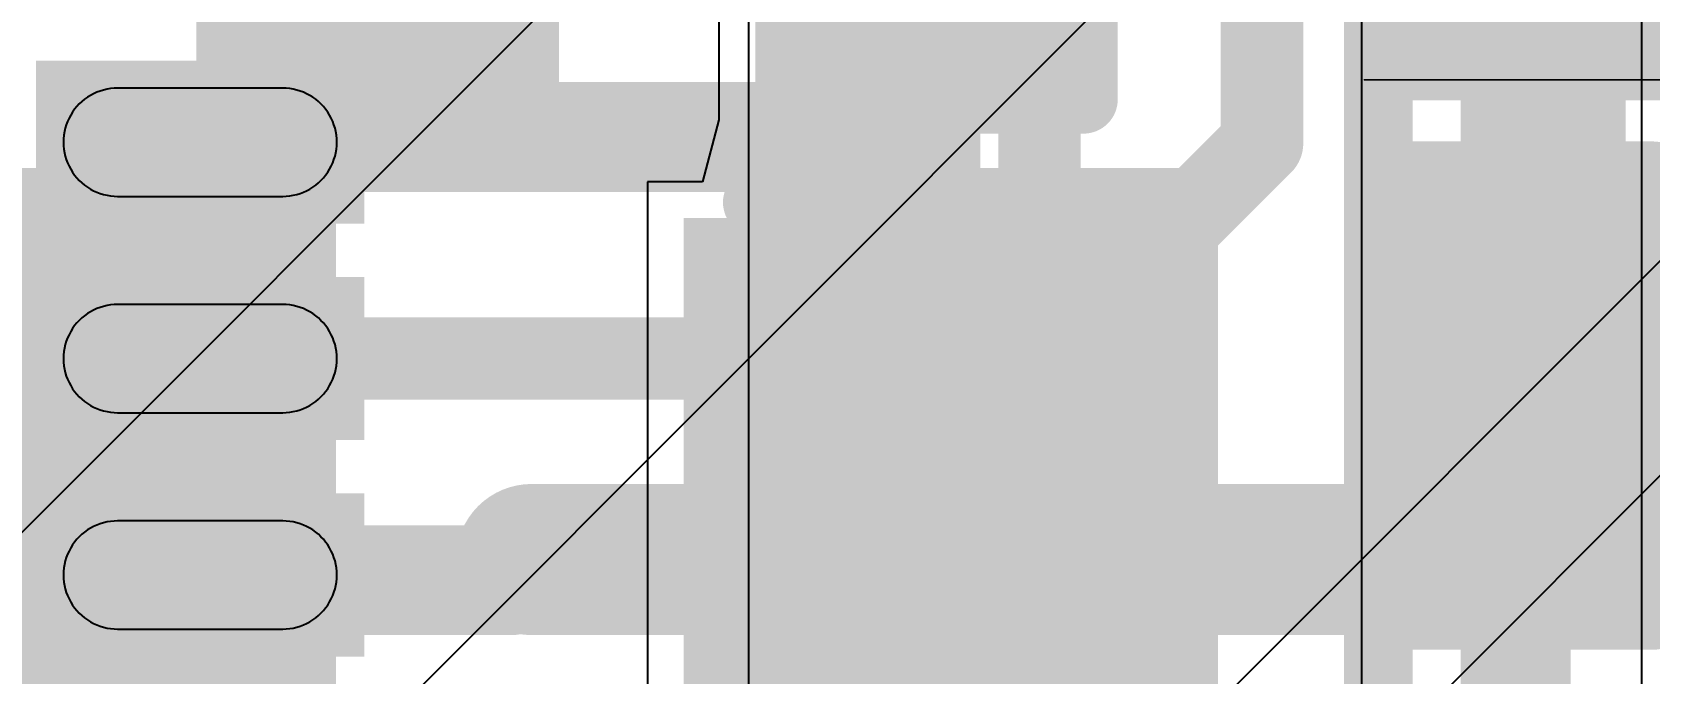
# Model space of a CAD drawing. Header units: inches. Extents: x -6 to 5433, y -4 to 5447.
# Drawn here: x 12.562 to 15.55, y 17.303 to 18.489 of the extents above; entities that cross this region are included whole.
import ezdxf

# ---------------------------------------------------------------- set-up
doc = ezdxf.new("R2010")
doc.units = ezdxf.units.IN
for name, color, linetype in [('Bottom Layer', 5, 'Continuous'), ('Bottom Overlay', 54, 'Continuous'), ('Bottom Paste', 16, 'Continuous'), ('Bottom Solder', 6, 'Continuous'), ('Ground', 16, 'Continuous'), ('Top Layer', 1, 'Continuous'), ('Top Overlay', 2, 'Continuous'), ('Top Paste', 8, 'Continuous'), ('Top Solder', 216, 'Continuous')]:
    doc.layers.add(name, color=color, linetype=linetype)
doc.styles.add('Arial', font='', dxfattribs={"height": 0.2})
doc.styles.get('Arial').set_extended_font_data('Arial')

# ---------------------------------------------------------------- blocks, each defined once
blk = doc.blocks.new('BL_R8812AF1_B_18')
at = {"layer": 'Bottom Overlay'}
blk.add_lwpolyline([(13.5, -8.9, 0.127, 0.127, 0), (-13.5, -8.9, 0.127, 0.127, 0)], format="xyseb", dxfattribs=at)
blk = doc.blocks.new('WQFN_30_EP_2_5_4_5__43')
at = {"layer": 'Top Layer'}
for points in [[(-0.9474, -0.4999), (-0.9474, -0.6999), (-1.4524, -0.6999), (-1.4524, -0.4999)], [(-0.9474, -0.9), (-0.9474, -1.1), (-1.4524, -1.1), (-1.4524, -0.9)], [(-0.9474, -1.3), (-0.9474, -1.5), (-1.4524, -1.5), (-1.4524, -1.3)]]:
    blk.add_hatch(color=1, dxfattribs=at).paths.add_polyline_path(points)
at = {"layer": 'Top Solder'}
for points in [[(-0.8966, -0.4491), (-0.8966, -0.7507), (-1.5032, -0.7507), (-1.5032, -0.4491)], [(-0.8966, -0.8492), (-0.8966, -1.1508), (-1.5032, -1.1508), (-1.5032, -0.8492)], [(-0.8966, -1.2492), (-0.8966, -1.5508), (-1.5032, -1.5508), (-1.5032, -1.2492)]]:
    blk.add_hatch(color=216, dxfattribs=at).paths.add_polyline_path(points)
at = {"layer": 'Top Paste'}
for p, q in [((-1.3907, -0.5076), (-1.3966, -0.5103)), ((-1.3846, -0.5053), (-1.3907, -0.5076)), ((-1.3783, -0.5034), (-1.3846, -0.5053)), ((-1.3719, -0.5019), (-1.3783, -0.5034)), ((-1.3655, -0.5008), (-1.3719, -0.5019)), ((-1.3589, -0.5002), (-1.3655, -0.5008)), ((-1.3524, -0.4999), (-1.3589, -0.5002)), ((-1.0474, -0.4999), (-1.3524, -0.4999)), ((-1.0409, -0.5002), (-1.0474, -0.4999)), ((-1.0343, -0.5008), (-1.0409, -0.5002)), ((-1.0279, -0.5019), (-1.0343, -0.5008)), ((-1.0215, -0.5034), (-1.0279, -0.5019)), ((-1.0152, -0.5053), (-1.0215, -0.5034)), ((-1.0091, -0.5076), (-1.0152, -0.5053)), ((-1.0032, -0.5103), (-1.0091, -0.5076)), ((-1.4276, -0.534), (-1.4317, -0.5391)), ((-1.4231, -0.5292), (-1.4276, -0.534)), ((-1.4183, -0.5248), (-1.4231, -0.5292)), ((-1.4133, -0.5206), (-1.4183, -0.5248)), ((-1.4079, -0.5168), (-1.4133, -0.5206)), ((-1.4024, -0.5133), (-1.4079, -0.5168)), ((-1.3966, -0.5103), (-1.4024, -0.5133)), ((-0.9974, -0.5133), (-1.0032, -0.5103)), ((-0.9918, -0.5168), (-0.9974, -0.5133)), ((-0.9865, -0.5206), (-0.9918, -0.5168)), ((-0.9815, -0.5248), (-0.9865, -0.5206)), ((-0.9767, -0.5292), (-0.9815, -0.5248)), ((-0.9722, -0.534), (-0.9767, -0.5292)), ((-0.9681, -0.5391), (-0.9722, -0.534)), ((-1.4448, -0.5617), (-1.4471, -0.5678)), ((-1.4421, -0.5557), (-1.4448, -0.5617)), ((-1.439, -0.55), (-1.4421, -0.5557)), ((-1.4355, -0.5444), (-1.439, -0.55)), ((-1.4317, -0.5391), (-1.4355, -0.5444)), ((-0.9643, -0.5444), (-0.9681, -0.5391)), ((-0.9608, -0.5499), (-0.9643, -0.5444)), ((-0.9577, -0.5557), (-0.9608, -0.5499)), ((-0.955, -0.5617), (-0.9577, -0.5557)), ((-0.9527, -0.5678), (-0.955, -0.5617)), ((-1.4522, -0.5934), (-1.4524, -0.5999)), ((-1.4515, -0.5869), (-1.4522, -0.5934)), ((-1.4505, -0.5804), (-1.4515, -0.5869)), ((-1.449, -0.5741), (-1.4505, -0.5804)), ((-1.4471, -0.5678), (-1.449, -0.5741)), ((-0.9508, -0.5741), (-0.9527, -0.5678)), ((-0.9493, -0.5804), (-0.9508, -0.5741)), ((-0.9483, -0.5869), (-0.9493, -0.5804)), ((-0.9476, -0.5934), (-0.9483, -0.5869)), ((-0.9474, -0.5999), (-0.9476, -0.5934)), ((-1.4524, -0.5999), (-1.4522, -0.6065)), ((-1.4522, -0.6065), (-1.4515, -0.613)), ((-1.4515, -0.613), (-1.4505, -0.6195)), ((-1.4505, -0.6195), (-1.449, -0.6258)), ((-1.449, -0.6258), (-1.4471, -0.6321)), ((-0.9527, -0.6321), (-0.9508, -0.6258)), ((-0.9508, -0.6258), (-0.9493, -0.6195)), ((-0.9493, -0.6195), (-0.9483, -0.613)), ((-0.9483, -0.613), (-0.9476, -0.6065)), ((-0.9483, -0.613), (-0.9483, -0.613)), ((-0.9476, -0.6065), (-0.9474, -0.5999)), ((-1.4471, -0.6321), (-1.4448, -0.6382)), ((-1.4448, -0.6382), (-1.4421, -0.6442)), ((-1.4421, -0.6442), (-1.439, -0.6499)), ((-1.439, -0.6499), (-1.4355, -0.6555)), ((-1.4355, -0.6555), (-1.4317, -0.6608)), ((-0.9681, -0.6608), (-0.9643, -0.6555)), ((-0.9643, -0.6555), (-0.9608, -0.6499)), ((-0.9608, -0.6499), (-0.9577, -0.6442)), ((-0.9577, -0.6442), (-0.955, -0.6382)), ((-0.955, -0.6382), (-0.9527, -0.6321)), ((-1.4317, -0.6608), (-1.4276, -0.6659)), ((-1.4276, -0.6659), (-1.4231, -0.6707)), ((-1.4231, -0.6707), (-1.4183, -0.6751)), ((-1.4183, -0.6751), (-1.4133, -0.6793)), ((-1.4133, -0.6793), (-1.4079, -0.6831)), ((-1.4079, -0.6831), (-1.4024, -0.6866)), ((-1.4024, -0.6866), (-1.3966, -0.6896)), ((-1.0032, -0.6896), (-0.9974, -0.6866)), ((-0.9974, -0.6866), (-0.9918, -0.6831)), ((-0.9918, -0.6831), (-0.9865, -0.6793)), ((-0.9865, -0.6793), (-0.9815, -0.6751)), ((-0.9815, -0.6751), (-0.9767, -0.6707)), ((-0.9767, -0.6707), (-0.9722, -0.6659)), ((-0.9722, -0.6659), (-0.9681, -0.6608)), ((-1.3966, -0.6896), (-1.3907, -0.6923)), ((-1.3907, -0.6923), (-1.3846, -0.6946)), ((-1.3846, -0.6946), (-1.3783, -0.6965)), ((-1.3783, -0.6965), (-1.3719, -0.698)), ((-1.3719, -0.698), (-1.3655, -0.6991)), ((-1.3655, -0.6991), (-1.3589, -0.6997)), ((-1.3589, -0.6997), (-1.3524, -0.6999)), ((-1.3524, -0.6999), (-1.0474, -0.6999)), ((-1.0474, -0.6999), (-1.0409, -0.6997)), ((-1.0409, -0.6997), (-1.0343, -0.6991)), ((-1.0343, -0.6991), (-1.0279, -0.698)), ((-1.0279, -0.698), (-1.0215, -0.6965)), ((-1.0215, -0.6965), (-1.0152, -0.6946)), ((-1.0152, -0.6946), (-1.0091, -0.6923)), ((-1.0091, -0.6923), (-1.0032, -0.6896)), ((-1.4183, -0.9248), (-1.4231, -0.9293)), ((-1.4133, -0.9207), (-1.4183, -0.9248)), ((-1.4079, -0.9169), (-1.4133, -0.9207)), ((-1.4024, -0.9134), (-1.4079, -0.9169)), ((-1.3966, -0.9103), (-1.4024, -0.9134)), ((-1.3907, -0.9076), (-1.3966, -0.9103)), ((-1.3846, -0.9053), (-1.3907, -0.9076)), ((-1.3783, -0.9034), (-1.3846, -0.9053)), ((-1.3719, -0.9019), (-1.3783, -0.9034)), ((-1.3655, -0.9009), (-1.3719, -0.9019)), ((-1.3589, -0.9002), (-1.3655, -0.9009)), ((-1.3524, -0.9), (-1.3589, -0.9002)), ((-1.0474, -0.9), (-1.3524, -0.9)), ((-1.0409, -0.9002), (-1.0474, -0.9)), ((-1.0343, -0.9009), (-1.0409, -0.9002)), ((-1.0279, -0.9019), (-1.0343, -0.9009)), ((-1.0215, -0.9034), (-1.0279, -0.9019)), ((-1.0152, -0.9053), (-1.0215, -0.9034)), ((-1.0091, -0.9076), (-1.0152, -0.9053)), ((-1.0032, -0.9103), (-1.0091, -0.9076)), ((-0.9974, -0.9134), (-1.0032, -0.9103)), ((-0.9918, -0.9169), (-0.9974, -0.9134)), ((-0.9865, -0.9207), (-0.9918, -0.9169)), ((-0.9815, -0.9248), (-0.9865, -0.9207)), ((-0.9767, -0.9293), (-0.9815, -0.9248)), ((-1.4421, -0.9558), (-1.4448, -0.9617)), ((-1.439, -0.95), (-1.4421, -0.9558)), ((-1.4355, -0.9444), (-1.439, -0.95)), ((-1.4317, -0.9391), (-1.4355, -0.9444)), ((-1.4276, -0.9341), (-1.4317, -0.9391)), ((-1.4231, -0.9293), (-1.4276, -0.9341)), ((-0.9722, -0.9341), (-0.9767, -0.9293)), ((-0.9681, -0.9391), (-0.9722, -0.9341)), ((-0.9643, -0.9444), (-0.9681, -0.9391)), ((-0.9608, -0.95), (-0.9643, -0.9444)), ((-0.9577, -0.9558), (-0.9608, -0.95)), ((-0.955, -0.9617), (-0.9577, -0.9558)), ((-1.4505, -0.9805), (-1.4515, -0.9869)), ((-1.449, -0.9741), (-1.4505, -0.9805)), ((-1.4471, -0.9678), (-1.449, -0.9741)), ((-1.4448, -0.9617), (-1.4471, -0.9678)), ((-0.9527, -0.9678), (-0.955, -0.9617)), ((-0.9508, -0.9741), (-0.9527, -0.9678)), ((-0.9493, -0.9805), (-0.9508, -0.9741)), ((-0.9483, -0.9869), (-0.9493, -0.9805)), ((-1.4522, -0.9935), (-1.4524, -1)), ((-1.4524, -1), (-1.4522, -1.0065)), ((-1.4515, -0.9869), (-1.4522, -0.9935)), ((-1.4522, -1.0065), (-1.4515, -1.0131)), ((-1.4515, -1.0131), (-1.4505, -1.0195)), ((-0.9493, -1.0195), (-0.9483, -1.0131)), ((-0.9476, -0.9935), (-0.9483, -0.9869)), ((-0.9483, -1.0131), (-0.9476, -1.0065)), ((-0.9476, -0.9935), (-0.9476, -0.9935)), ((-0.9474, -1), (-0.9476, -0.9935)), ((-0.9476, -1.0065), (-0.9474, -1)), ((-1.4505, -1.0195), (-1.449, -1.0259)), ((-1.449, -1.0259), (-1.4471, -1.0322)), ((-1.4471, -1.0322), (-1.4448, -1.0383)), ((-1.4448, -1.0383), (-1.4421, -1.0442)), ((-1.4421, -1.0442), (-1.439, -1.05)), ((-0.9608, -1.05), (-0.9577, -1.0442)), ((-0.9577, -1.0442), (-0.955, -1.0383)), ((-0.955, -1.0383), (-0.9527, -1.0322)), ((-0.9527, -1.0322), (-0.9508, -1.0259)), ((-0.9508, -1.0259), (-0.9493, -1.0195)), ((-1.439, -1.05), (-1.4355, -1.0555)), ((-1.4355, -1.0555), (-1.4317, -1.0609)), ((-1.4317, -1.0609), (-1.4276, -1.0659)), ((-1.4276, -1.0659), (-1.4231, -1.0707)), ((-1.4231, -1.0707), (-1.4183, -1.0752)), ((-1.4183, -1.0752), (-1.4133, -1.0793)), ((-0.9865, -1.0793), (-0.9815, -1.0752)), ((-0.9815, -1.0752), (-0.9767, -1.0707)), ((-0.9767, -1.0707), (-0.9722, -1.0659)), ((-0.9722, -1.0659), (-0.9681, -1.0609)), ((-0.9681, -1.0609), (-0.9643, -1.0555)), ((-0.9643, -1.0555), (-0.9608, -1.05)), ((-1.4133, -1.0793), (-1.4079, -1.0831)), ((-1.4079, -1.0831), (-1.4024, -1.0866)), ((-1.4024, -1.0866), (-1.3966, -1.0897)), ((-1.3966, -1.0897), (-1.3907, -1.0924)), ((-1.3907, -1.0924), (-1.3846, -1.0947)), ((-1.3846, -1.0947), (-1.3783, -1.0966)), ((-1.3783, -1.0966), (-1.3719, -1.0981)), ((-1.3719, -1.0981), (-1.3655, -1.0991)), ((-1.3655, -1.0991), (-1.3589, -1.0998)), ((-1.3589, -1.0998), (-1.3524, -1.1)), ((-1.3524, -1.1), (-1.0474, -1.1)), ((-1.0474, -1.1), (-1.0409, -1.0998)), ((-1.0409, -1.0998), (-1.0343, -1.0991)), ((-1.0343, -1.0991), (-1.0279, -1.0981)), ((-1.0279, -1.0981), (-1.0215, -1.0966)), ((-1.0215, -1.0966), (-1.0152, -1.0947)), ((-1.0152, -1.0947), (-1.0091, -1.0924)), ((-1.0091, -1.0924), (-1.0032, -1.0897)), ((-1.0032, -1.0897), (-0.9974, -1.0866)), ((-0.9974, -1.0866), (-0.9918, -1.0831)), ((-0.9918, -1.0831), (-0.9865, -1.0793)), ((-1.4024, -1.3134), (-1.4079, -1.3169)), ((-1.3966, -1.3104), (-1.4024, -1.3134)), ((-1.3907, -1.3077), (-1.3966, -1.3104)), ((-1.3846, -1.3054), (-1.3907, -1.3077)), ((-1.3783, -1.3035), (-1.3846, -1.3054)), ((-1.3719, -1.302), (-1.3783, -1.3035)), ((-1.3655, -1.3009), (-1.3719, -1.302)), ((-1.3589, -1.3003), (-1.3655, -1.3009)), ((-1.3524, -1.3), (-1.3589, -1.3003)), ((-1.0474, -1.3), (-1.3524, -1.3)), ((-1.0409, -1.3003), (-1.0474, -1.3)), ((-1.0343, -1.3009), (-1.0409, -1.3003)), ((-1.0279, -1.302), (-1.0343, -1.3009)), ((-1.0215, -1.3035), (-1.0279, -1.302)), ((-1.0152, -1.3054), (-1.0215, -1.3035)), ((-1.0091, -1.3077), (-1.0152, -1.3054)), ((-1.0032, -1.3104), (-1.0091, -1.3077)), ((-0.9974, -1.3134), (-1.0032, -1.3104)), ((-0.9918, -1.3169), (-0.9974, -1.3134)), ((-1.4317, -1.3392), (-1.4355, -1.3445)), ((-1.4276, -1.3341), (-1.4317, -1.3392)), ((-1.4231, -1.3293), (-1.4276, -1.3341)), ((-1.4183, -1.3249), (-1.4231, -1.3293)), ((-1.4133, -1.3207), (-1.4183, -1.3249)), ((-1.4079, -1.3169), (-1.4133, -1.3207)), ((-0.9865, -1.3207), (-0.9918, -1.3169)), ((-0.9815, -1.3249), (-0.9865, -1.3207)), ((-0.9767, -1.3293), (-0.9815, -1.3249)), ((-0.9722, -1.3341), (-0.9767, -1.3293)), ((-0.9681, -1.3392), (-0.9722, -1.3341)), ((-0.9643, -1.3445), (-0.9681, -1.3392)), ((-1.4471, -1.3679), (-1.449, -1.3742)), ((-1.4448, -1.3618), (-1.4471, -1.3679)), ((-1.4421, -1.3558), (-1.4448, -1.3618)), ((-1.439, -1.3501), (-1.4421, -1.3558)), ((-1.4355, -1.3445), (-1.439, -1.3501)), ((-0.9608, -1.35), (-0.9643, -1.3445)), ((-0.9577, -1.3558), (-0.9608, -1.35)), ((-0.955, -1.3618), (-0.9577, -1.3558)), ((-0.9527, -1.3679), (-0.955, -1.3618)), ((-0.9508, -1.3742), (-0.9527, -1.3679)), ((-1.4522, -1.3935), (-1.4524, -1.4)), ((-1.4524, -1.4), (-1.4522, -1.4066)), ((-1.4515, -1.387), (-1.4522, -1.3935)), ((-1.4505, -1.3805), (-1.4515, -1.387)), ((-1.449, -1.3742), (-1.4505, -1.3805)), ((-0.9493, -1.3805), (-0.9508, -1.3742)), ((-0.9483, -1.387), (-0.9493, -1.3805)), ((-0.9476, -1.3935), (-0.9483, -1.387)), ((-0.9476, -1.3935), (-0.9476, -1.3935)), ((-0.9474, -1.4), (-0.9476, -1.3935)), ((-0.9476, -1.4066), (-0.9474, -1.4)), ((-1.4522, -1.4066), (-1.4515, -1.4131)), ((-1.4515, -1.4131), (-1.4505, -1.4196)), ((-1.4505, -1.4196), (-1.449, -1.4259)), ((-1.449, -1.4259), (-1.4471, -1.4322)), ((-1.4471, -1.4322), (-1.4448, -1.4383)), ((-0.955, -1.4383), (-0.9527, -1.4322)), ((-0.9527, -1.4322), (-0.9508, -1.4259)), ((-0.9508, -1.4259), (-0.9493, -1.4196)), ((-0.9493, -1.4196), (-0.9483, -1.4131)), ((-0.9483, -1.4131), (-0.9476, -1.4066)), ((-1.4448, -1.4383), (-1.4421, -1.4443)), ((-1.4421, -1.4443), (-1.439, -1.45)), ((-1.439, -1.45), (-1.4355, -1.4556)), ((-1.4355, -1.4556), (-1.4317, -1.4609)), ((-1.4317, -1.4609), (-1.4276, -1.466)), ((-0.9722, -1.466), (-0.9681, -1.4609)), ((-0.9681, -1.4609), (-0.9643, -1.4556)), ((-0.9643, -1.4556), (-0.9608, -1.45)), ((-0.9608, -1.45), (-0.9577, -1.4443)), ((-0.9577, -1.4443), (-0.955, -1.4383)), ((-1.4276, -1.466), (-1.4231, -1.4708)), ((-1.4231, -1.4708), (-1.4183, -1.4752)), ((-1.4183, -1.4752), (-1.4133, -1.4794)), ((-1.4133, -1.4794), (-1.4079, -1.4832)), ((-1.4079, -1.4832), (-1.4024, -1.4867)), ((-1.4024, -1.4867), (-1.3966, -1.4897)), ((-1.3966, -1.4897), (-1.3907, -1.4924)), ((-1.3907, -1.4924), (-1.3846, -1.4947)), ((-1.0152, -1.4947), (-1.0091, -1.4924)), ((-1.0091, -1.4924), (-1.0032, -1.4897)), ((-1.0032, -1.4897), (-0.9974, -1.4867)), ((-0.9974, -1.4867), (-0.9918, -1.4832)), ((-0.9918, -1.4832), (-0.9865, -1.4794)), ((-0.9865, -1.4794), (-0.9815, -1.4752)), ((-0.9815, -1.4752), (-0.9767, -1.4708)), ((-0.9767, -1.4708), (-0.9722, -1.466)), ((-1.3846, -1.4947), (-1.3783, -1.4966)), ((-1.3783, -1.4966), (-1.3719, -1.4981)), ((-1.3719, -1.4981), (-1.3655, -1.4992)), ((-1.3655, -1.4992), (-1.3589, -1.4998)), ((-1.3589, -1.4998), (-1.3524, -1.5)), ((-1.3524, -1.5), (-1.0474, -1.5)), ((-1.0474, -1.5), (-1.0409, -1.4998)), ((-1.0409, -1.4998), (-1.0343, -1.4992)), ((-1.0343, -1.4992), (-1.0279, -1.4981)), ((-1.0279, -1.4981), (-1.0215, -1.4966)), ((-1.0215, -1.4966), (-1.0152, -1.4947))]:
    blk.add_line(p, q, dxfattribs=at)
at = {"layer": 'Top Solder'}
for p in [(-0.8186, 1.9036), (0.6841, 1.9024), (-1.4658, 1.6525), (1.4499, 1.6459)]:
    blk.add_line(p, (-5421.1797, -5430.6074), dxfattribs=at)
blk = doc.blocks.new('R___0402_55')
at = {"layer": 'Top Layer'}
for points in [[(-0.6985, -0.3175), (-0.6985, 0.3175), (-0.2413, 0.3175), (-0.2413, -0.3175)], [(0.2413, -0.3175), (0.2413, 0.3175), (0.6985, 0.3175), (0.6985, -0.3175)]]:
    blk.add_hatch(color=1, dxfattribs=at).paths.add_polyline_path(points)
at = {"layer": 'Top Paste'}
for points in [[(-0.6985, -0.3175), (-0.6985, 0.3175), (-0.2413, 0.3175), (-0.2413, -0.3175)], [(0.2413, -0.3175), (0.2413, 0.3175), (0.6985, 0.3175), (0.6985, -0.3175)]]:
    blk.add_hatch(color=8, dxfattribs=at).paths.add_polyline_path(points)
at = {"layer": 'Top Solder'}
for points in [[(-0.7535, -0.3725), (-0.7535, 0.3725), (-0.1863, 0.3725), (-0.1863, -0.3725)], [(0.1863, -0.3725), (0.1863, 0.3725), (0.7535, 0.3725), (0.7535, -0.3725)]]:
    blk.add_hatch(color=216, dxfattribs=at).paths.add_polyline_path(points)
at = {"layer": 'Top Overlay'}
for points in [[(-0.7874, -0.4064, 0.127, 0.127, 0), (-0.7874, 0.4064, 0.127, 0.127, 0)], [(-0.7874, 0.4064, 0.127, 0.127, 0), (0.7874, 0.4064, 0.127, 0.127, 0)], [(0.7874, -0.4064, 0.127, 0.127, 0), (0.7874, 0.4064, 0.127, 0.127, 0)], [(-0.7874, -0.4064, 0.127, 0.127, 0), (0.7874, -0.4064, 0.127, 0.127, 0)], [(-0.8128, -0.4318, 0.00323, 0.00323, 0), (0.8128, -0.4318, 0.00323, 0.00323, 0)]]:
    blk.add_lwpolyline(points, format="xyseb", dxfattribs=at)
for points in [[(-0.8191, 0.4064, 0.0635, 0.0635, 1), (-0.7556, 0.4064, 0.0635, 0.0635, 1)], [(-0.8191, 0.4064, 0.0635, 0.0635, 1), (-0.7556, 0.4064, 0.0635, 0.0635, 1)], [(0.7556, 0.4064, 0.0635, 0.0635, 1), (0.8191, 0.4064, 0.0635, 0.0635, 1)], [(0.7556, 0.4064, 0.0635, 0.0635, 1), (0.8191, 0.4064, 0.0635, 0.0635, 1)], [(-0.8191, -0.4064, 0.0635, 0.0635, 1), (-0.7556, -0.4064, 0.0635, 0.0635, 1)], [(-0.8191, -0.4064, 0.0635, 0.0635, 1), (-0.7556, -0.4064, 0.0635, 0.0635, 1)], [(0.7556, -0.4064, 0.0635, 0.0635, 1), (0.8191, -0.4064, 0.0635, 0.0635, 1)], [(0.7556, -0.4064, 0.0635, 0.0635, 1), (0.8191, -0.4064, 0.0635, 0.0635, 1)], [(-0.8136, -0.4318, 0.00161, 0.00161, 1), (-0.812, -0.4318, 0.00161, 0.00161, 1)], [(0.812, -0.4318, 0.00161, 0.00161, 1), (0.8136, -0.4318, 0.00161, 0.00161, 1)]]:
    blk.add_lwpolyline(points, format="xyseb", close=True, dxfattribs=at)
blk = doc.blocks.new('C___0603_B_175')
at = {"layer": 'Bottom Layer'}
for points in [[(-1.143, -0.4445), (-1.143, 0.4445), (-0.381, 0.4445), (-0.381, -0.4445)], [(0.381, -0.4445), (0.381, 0.4445), (1.143, 0.4445), (1.143, -0.4445)]]:
    blk.add_hatch(color=5, dxfattribs=at).paths.add_polyline_path(points)
at = {"layer": 'Bottom Paste'}
for points in [[(-1.143, -0.4445), (-1.143, 0.4445), (-0.381, 0.4445), (-0.381, -0.4445)], [(0.381, -0.4445), (0.381, 0.4445), (1.143, 0.4445), (1.143, -0.4445)]]:
    blk.add_hatch(color=16, dxfattribs=at).paths.add_polyline_path(points)
at = {"layer": 'Bottom Solder'}
for points in [[(-1.203, -0.5045), (-1.203, 0.5045), (-0.321, 0.5045), (-0.321, -0.5045)], [(0.321, -0.5045), (0.321, 0.5045), (1.203, 0.5045), (1.203, -0.5045)]]:
    blk.add_hatch(color=6, dxfattribs=at).paths.add_polyline_path(points)
at = {"layer": 'Bottom Overlay'}
for points in [[(-1.2446, -0.5334, 0.127, 0.127, 0), (-1.2446, 0.5334, 0.127, 0.127, 0)], [(-1.2446, 0.5334, 0.127, 0.127, 0), (-0.4572, 0.5334, 0.127, 0.127, 0)], [(0.4572, 0.5334, 0.127, 0.127, 0), (1.2446, 0.5334, 0.127, 0.127, 0)], [(1.2446, -0.5334, 0.127, 0.127, 0), (1.2446, 0.5334, 0.127, 0.127, 0)], [(-1.2446, -0.5334, 0.127, 0.127, 0), (-0.4572, -0.5334, 0.127, 0.127, 0)], [(0.4572, -0.5334, 0.127, 0.127, 0), (1.2446, -0.5334, 0.127, 0.127, 0)]]:
    blk.add_lwpolyline(points, format="xyseb", dxfattribs=at)
for points in [[(-1.2764, 0.5334, 0.0635, 0.0635, 1), (-1.2128, 0.5334, 0.0635, 0.0635, 1)], [(-1.2764, 0.5334, 0.0635, 0.0635, 1), (-1.2128, 0.5334, 0.0635, 0.0635, 1)], [(-0.4889, 0.5334, 0.0635, 0.0635, 1), (-0.4254, 0.5334, 0.0635, 0.0635, 1)], [(0.4254, 0.5334, 0.0635, 0.0635, 1), (0.4889, 0.5334, 0.0635, 0.0635, 1)], [(1.2128, 0.5334, 0.0635, 0.0635, 1), (1.2764, 0.5334, 0.0635, 0.0635, 1)], [(1.2128, 0.5334, 0.0635, 0.0635, 1), (1.2764, 0.5334, 0.0635, 0.0635, 1)], [(-1.2764, -0.5334, 0.0635, 0.0635, 1), (-1.2128, -0.5334, 0.0635, 0.0635, 1)], [(-1.2764, -0.5334, 0.0635, 0.0635, 1), (-1.2128, -0.5334, 0.0635, 0.0635, 1)], [(-0.4889, -0.5334, 0.0635, 0.0635, 1), (-0.4254, -0.5334, 0.0635, 0.0635, 1)], [(0.4254, -0.5334, 0.0635, 0.0635, 1), (0.4889, -0.5334, 0.0635, 0.0635, 1)], [(1.2128, -0.5334, 0.0635, 0.0635, 1), (1.2764, -0.5334, 0.0635, 0.0635, 1)], [(1.2128, -0.5334, 0.0635, 0.0635, 1), (1.2764, -0.5334, 0.0635, 0.0635, 1)]]:
    blk.add_lwpolyline(points, format="xyseb", close=True, dxfattribs=at)
blk = doc.blocks.new('____0402_B_176')
at = {"layer": 'Bottom Layer'}
for points in [[(-0.2413, 0.3175), (-0.2413, -0.3175), (-0.6985, -0.3175), (-0.6985, 0.3175)], [(0.6985, 0.3175), (0.6985, -0.3175), (0.2413, -0.3175), (0.2413, 0.3175)]]:
    blk.add_hatch(color=5, dxfattribs=at).paths.add_polyline_path(points)
at = {"layer": 'Bottom Paste'}
for points in [[(-0.2413, 0.3175), (-0.2413, -0.3175), (-0.6985, -0.3175), (-0.6985, 0.3175)], [(0.6985, 0.3175), (0.6985, -0.3175), (0.2413, -0.3175), (0.2413, 0.3175)]]:
    blk.add_hatch(color=16, dxfattribs=at).paths.add_polyline_path(points)
at = {"layer": 'Bottom Solder'}
for points in [[(-0.1813, 0.3775), (-0.1813, -0.3775), (-0.7585, -0.3775), (-0.7585, 0.3775)], [(0.7585, 0.3775), (0.7585, -0.3775), (0.1813, -0.3775), (0.1813, 0.3775)]]:
    blk.add_hatch(color=6, dxfattribs=at).paths.add_polyline_path(points)
at = {"layer": 'Bottom Overlay'}
for points in [[(-0.7874, -0.4064, 0.127, 0.127, 0), (-0.7874, 0.4064, 0.127, 0.127, 0)], [(-0.7874, 0.4064, 0.127, 0.127, 0), (-0.2794, 0.4064, 0.127, 0.127, 0)], [(0.2794, 0.4064, 0.127, 0.127, 0), (0.7874, 0.4064, 0.127, 0.127, 0)], [(0.7874, -0.4064, 0.127, 0.127, 0), (0.7874, 0.4064, 0.127, 0.127, 0)], [(-0.7874, -0.4064, 0.127, 0.127, 0), (-0.2794, -0.4064, 0.127, 0.127, 0)], [(0.2794, -0.4064, 0.127, 0.127, 0), (0.7874, -0.4064, 0.127, 0.127, 0)]]:
    blk.add_lwpolyline(points, format="xyseb", dxfattribs=at)
for points in [[(-0.8191, 0.4064, 0.0635, 0.0635, 1), (-0.7556, 0.4064, 0.0635, 0.0635, 1)], [(-0.8191, 0.4064, 0.0635, 0.0635, 1), (-0.7556, 0.4064, 0.0635, 0.0635, 1)], [(-0.3111, 0.4064, 0.0635, 0.0635, 1), (-0.2477, 0.4064, 0.0635, 0.0635, 1)], [(0.2477, 0.4064, 0.0635, 0.0635, 1), (0.3111, 0.4064, 0.0635, 0.0635, 1)], [(0.7556, 0.4064, 0.0635, 0.0635, 1), (0.8191, 0.4064, 0.0635, 0.0635, 1)], [(0.7556, 0.4064, 0.0635, 0.0635, 1), (0.8191, 0.4064, 0.0635, 0.0635, 1)], [(-0.8191, -0.4064, 0.0635, 0.0635, 1), (-0.7556, -0.4064, 0.0635, 0.0635, 1)], [(-0.8191, -0.4064, 0.0635, 0.0635, 1), (-0.7556, -0.4064, 0.0635, 0.0635, 1)], [(-0.3111, -0.4064, 0.0635, 0.0635, 1), (-0.2477, -0.4064, 0.0635, 0.0635, 1)], [(0.2477, -0.4064, 0.0635, 0.0635, 1), (0.3111, -0.4064, 0.0635, 0.0635, 1)], [(0.7556, -0.4064, 0.0635, 0.0635, 1), (0.8191, -0.4064, 0.0635, 0.0635, 1)], [(0.7556, -0.4064, 0.0635, 0.0635, 1), (0.8191, -0.4064, 0.0635, 0.0635, 1)]]:
    blk.add_lwpolyline(points, format="xyseb", close=True, dxfattribs=at)
blk = doc.blocks.new('C___0402_193')
at = {"layer": 'Top Layer'}
for points in [[(-0.6985, -0.3175), (-0.6985, 0.3175), (-0.2413, 0.3175), (-0.2413, -0.3175)], [(0.2413, -0.3175), (0.2413, 0.3175), (0.6985, 0.3175), (0.6985, -0.3175)]]:
    blk.add_hatch(color=1, dxfattribs=at).paths.add_polyline_path(points)
at = {"layer": 'Top Paste'}
for points in [[(-0.6985, -0.3175), (-0.6985, 0.3175), (-0.2413, 0.3175), (-0.2413, -0.3175)], [(0.2413, -0.3175), (0.2413, 0.3175), (0.6985, 0.3175), (0.6985, -0.3175)]]:
    blk.add_hatch(color=8, dxfattribs=at).paths.add_polyline_path(points)
at = {"layer": 'Top Solder'}
for points in [[(-0.7585, -0.3775), (-0.7585, 0.3775), (-0.1813, 0.3775), (-0.1813, -0.3775)], [(0.1813, -0.3775), (0.1813, 0.3775), (0.7585, 0.3775), (0.7585, -0.3775)]]:
    blk.add_hatch(color=216, dxfattribs=at).paths.add_polyline_path(points)
at = {"layer": 'Top Overlay'}
for points in [[(-0.2794, 0.4064, 0.127, 0.127, 0), (-0.7874, 0.4064, 0.127, 0.127, 0)], [(-0.7874, 0.4064, 0.127, 0.127, 0), (-0.7874, -0.4064, 0.127, 0.127, 0)], [(0.7874, 0.4064, 0.127, 0.127, 0), (0.2794, 0.4064, 0.127, 0.127, 0)], [(0.7874, 0.4064, 0.127, 0.127, 0), (0.7874, -0.4064, 0.127, 0.127, 0)], [(-0.2794, -0.4064, 0.127, 0.127, 0), (-0.7874, -0.4064, 0.127, 0.127, 0)], [(0.7874, -0.4064, 0.127, 0.127, 0), (0.2794, -0.4064, 0.127, 0.127, 0)]]:
    blk.add_lwpolyline(points, format="xyseb", dxfattribs=at)
for points in [[(-0.8191, 0.4064, 0.0635, 0.0635, 1), (-0.7556, 0.4064, 0.0635, 0.0635, 1)], [(-0.8191, 0.4064, 0.0635, 0.0635, 1), (-0.7556, 0.4064, 0.0635, 0.0635, 1)], [(-0.3111, 0.4064, 0.0635, 0.0635, 1), (-0.2477, 0.4064, 0.0635, 0.0635, 1)], [(0.2477, 0.4064, 0.0635, 0.0635, 1), (0.3111, 0.4064, 0.0635, 0.0635, 1)], [(0.7556, 0.4064, 0.0635, 0.0635, 1), (0.8191, 0.4064, 0.0635, 0.0635, 1)], [(0.7556, 0.4064, 0.0635, 0.0635, 1), (0.8191, 0.4064, 0.0635, 0.0635, 1)], [(-0.8191, -0.4064, 0.0635, 0.0635, 1), (-0.7556, -0.4064, 0.0635, 0.0635, 1)], [(-0.8191, -0.4064, 0.0635, 0.0635, 1), (-0.7556, -0.4064, 0.0635, 0.0635, 1)], [(-0.3111, -0.4064, 0.0635, 0.0635, 1), (-0.2477, -0.4064, 0.0635, 0.0635, 1)], [(0.2477, -0.4064, 0.0635, 0.0635, 1), (0.3111, -0.4064, 0.0635, 0.0635, 1)], [(0.7556, -0.4064, 0.0635, 0.0635, 1), (0.8191, -0.4064, 0.0635, 0.0635, 1)], [(0.7556, -0.4064, 0.0635, 0.0635, 1), (0.8191, -0.4064, 0.0635, 0.0635, 1)]]:
    blk.add_lwpolyline(points, format="xyseb", close=True, dxfattribs=at)

msp = doc.modelspace()

# ---------------------------------------------------------------- linework, layer by layer
at = {"layer": 'Bottom Layer'}
for p, q in [((15.0175, 32.0337), (15.0175, 8.2488)), ((13.8306, 19.2143), (13.8306, 18.327)), ((13.8306, 18.327), (13.7999, 18.2127)), ((13.8306, 18.327), (13.8306, 18.327)), ((13.7999, 18.2127), (13.6983, 18.2127)), ((13.6983, 18.2127), (13.6983, 17.0697))]:
    msp.add_line(p, q, dxfattribs=at)
msp.add_lwpolyline([(14.1862, 16.4592, 0.254, 0.254, 0), (14.1862, 18.7715, 0.254, 0.254, 0)], format="xyseb", dxfattribs=at)
at = {"layer": 'Ground'}
for p, q in [((15.5353, 16.9962), (15.5353, 19.6108)), ((13.8853, 19.2143), (13.8853, 12.2375))]:
    msp.add_line(p, q, dxfattribs=at)
for points in [[(15.3022, 13.7673, 0.2032, 0.2032, 0), (15.3022, 19.7967, 0.2032, 0.2032, 0)], [(14.0925, 12.2375, 0.1524, 0.1524, 0), (14.0925, 19.4429, 0.1524, 0.1524, 0)], [(14.4227, 12.3743, 0.1524, 0.1524, 0), (14.4227, 19.4429, 0.1524, 0.1524, 0)]]:
    msp.add_lwpolyline(points, format="xyseb", dxfattribs=at)
at = {"layer": 'Top Layer'}
for points in [[(14.8336, 18.2838, 0.1524, 0.1524, 0), (14.8336, 19.1422, 0.1524, 0.1524, 0)], [(15.3657, 17.8173, 0.2794, 0.2794, 0), (15.3657, 18.8331, 0.2794, 0.2794, 0)], [(13.9947, 18.2953, 0.2032, 0.2032, 0), (14.4846, 18.7852, 0.2032, 0.2032, 0)], [(12.8723, 18.2858, 0.2032, 0.2032, 0), (12.8818, 18.2953, 0.2032, 0.2032, 0)], [(12.8818, 18.2953, 0.2032, 0.2032, 0), (13.9947, 18.2953, 0.2032, 0.2032, 0)], [(14.4355, 17.8857, 0.1524, 0.1524, 0), (14.8336, 18.2838, 0.1524, 0.1524, 0)], [(12.8723, 17.8857, 0.1524, 0.1524, 0), (14.4355, 17.8857, 0.1524, 0.1524, 0)], [(15.0435, 17.5142, 0.2794, 0.2794, 0), (15.3561, 17.8269, 0.2794, 0.2794, 0)], [(13.4845, 17.5142, 0.2794, 0.2794, 0), (15.0435, 17.5142, 0.2794, 0.2794, 0)], [(13.4464, 17.4761, 0.2032, 0.2032, 0), (13.4845, 17.5142, 0.2032, 0.2032, 0)], [(12.8723, 17.4857, 0.2032, 0.2032, 0), (12.8818, 17.4761, 0.2032, 0.2032, 0)], [(12.8818, 17.4761, 0.2032, 0.2032, 0), (13.4464, 17.4761, 0.2032, 0.2032, 0)]]:
    msp.add_lwpolyline(points, format="xyseb", dxfattribs=at)
for points in [[(12.8215, 18.2858, 0.1016, 0.1016, 1), (12.9231, 18.2858, 0.1016, 0.1016, 1)], [(12.831, 18.2953, 0.1016, 0.1016, 1), (12.9326, 18.2953, 0.1016, 0.1016, 1)], [(12.831, 18.2953, 0.1016, 0.1016, 1), (12.9326, 18.2953, 0.1016, 0.1016, 1)], [(13.9439, 18.2953, 0.1016, 0.1016, 1), (14.0455, 18.2953, 0.1016, 0.1016, 1)], [(13.9439, 18.2953, 0.1016, 0.1016, 1), (14.0455, 18.2953, 0.1016, 0.1016, 1)], [(14.7955, 18.2838, 0.0762, 0.0762, 1), (14.8717, 18.2838, 0.0762, 0.0762, 1)], [(14.7955, 18.2838, 0.0762, 0.0762, 1), (14.8717, 18.2838, 0.0762, 0.0762, 1)], [(12.8342, 17.8857, 0.0762, 0.0762, 1), (12.9104, 17.8857, 0.0762, 0.0762, 1)], [(14.3974, 17.8857, 0.0762, 0.0762, 1), (14.4736, 17.8857, 0.0762, 0.0762, 1)], [(14.3974, 17.8857, 0.0762, 0.0762, 1), (14.4736, 17.8857, 0.0762, 0.0762, 1)], [(15.2863, 17.8269, 0.1397, 0.1397, 1), (15.426, 17.8269, 0.1397, 0.1397, 1)], [(15.2959, 17.8173, 0.1397, 0.1397, 1), (15.4356, 17.8173, 0.1397, 0.1397, 1)], [(13.4147, 17.5142, 0.1397, 0.1397, 1), (13.5544, 17.5142, 0.1397, 0.1397, 1)], [(14.9736, 17.5142, 0.1397, 0.1397, 1), (15.1133, 17.5142, 0.1397, 0.1397, 1)], [(14.9736, 17.5142, 0.1397, 0.1397, 1), (15.1133, 17.5142, 0.1397, 0.1397, 1)], [(13.4337, 17.5142, 0.1016, 0.1016, 1), (13.5353, 17.5142, 0.1016, 0.1016, 1)], [(12.8215, 17.4857, 0.1016, 0.1016, 1), (12.9231, 17.4857, 0.1016, 0.1016, 1)], [(12.831, 17.4761, 0.1016, 0.1016, 1), (12.9326, 17.4761, 0.1016, 0.1016, 1)], [(12.831, 17.4761, 0.1016, 0.1016, 1), (12.9326, 17.4761, 0.1016, 0.1016, 1)], [(13.3956, 17.4761, 0.1016, 0.1016, 1), (13.4972, 17.4761, 0.1016, 0.1016, 1)], [(13.3956, 17.4761, 0.1016, 0.1016, 1), (13.4972, 17.4761, 0.1016, 0.1016, 1)]]:
    msp.add_lwpolyline(points, format="xyseb", close=True, dxfattribs=at)

# ---------------------------------------------------------------- block references
for name, p, rotation in [('WQFN_30_EP_2_5_4_5__43', (11.6724, 16.8857), 180), ('BL_R8812AF1_B_18', (23.9484, 19.6337), 270), ('C___0402_193', (15.8356, 17.8173), 180)]:
    msp.add_blockref(name, p, dxfattribs=dict(rotation=rotation))
for name, p in [('R___0402_55', (15.8356, 18.8331)), ('____0402_B_176', (13.7163, 18.7715)), ('C___0603_B_175', (13.4443, 17.6412))]:
    msp.add_blockref(name, p)

# ---------------------------------------------------------------- texts
at = {"layer": 'Bottom Overlay', "style": 'Arial', "text_generation_flag": 2}
msp.add_text('C59', height=0.762, dxfattribs=at).set_placement((12.6483, 18.4522))

doc.saveas('drawing.dxf')
